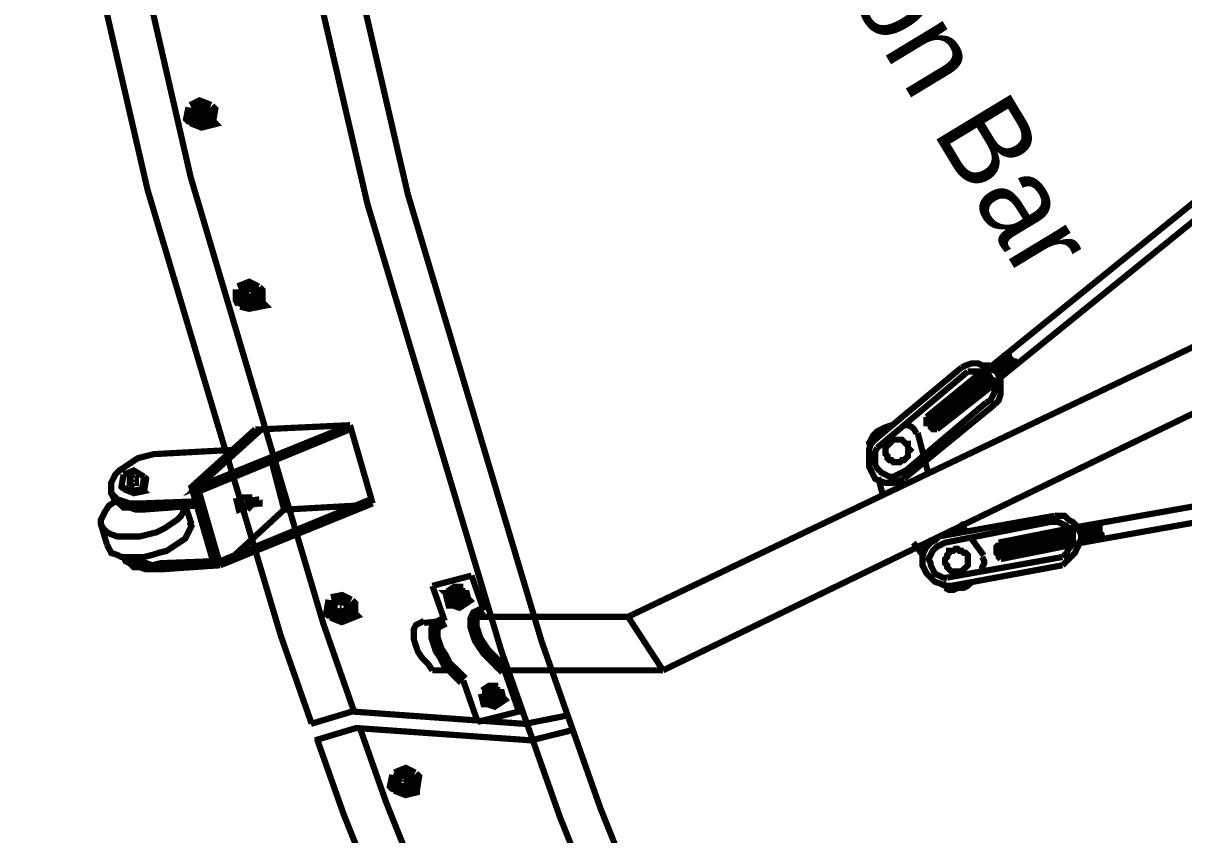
# Model space of a CAD drawing. Extents: x 0 to 11.7, y 0 to 16.5.
# Drawn here: x 4.482 to 5.421, y 8.465 to 9.121 of the extents above; entities that cross this region are included whole.
import ezdxf

# ---------------------------------------------------------------- set-up
doc = ezdxf.new("R2010")
doc.units = 0
doc.layers.get('0').update_dxf_attribs({"linetype": 'CONTINUOUS'})

msp = doc.modelspace()

# ---------------------------------------------------------------- linework, layer by layer
at = {"color": 0}
for points, const_width in [([(6.72276, 10.0228), (5.25776, 8.83778)], 0.005), ([(6.72944, 10.0144), (5.26611, 8.82943)], 0.005), ([(4.97114, 8.64111), (7.20281, 9.70611)], 0.005), ([(7.22276, 9.67443), (4.99946, 8.59776)], 0.005), ([(4.51947, 9.43793), (4.53288, 9.36376), (4.61714, 8.99675), (4.72444, 8.63579), (4.74935, 8.56461)], 0.005), ([(4.4841, 9.42763), (4.49756, 9.35346), (4.58225, 8.98649), (4.69011, 8.62571), (4.71506, 8.55458)], 0.005), ([(4.69428, 9.42518), (4.70779, 9.35086), (4.79292, 8.98292), (4.90121, 8.62115), (4.92632, 8.54986)], 0.005), ([(4.66135, 9.41769), (4.67492, 9.34332), (4.76014, 8.97537), (4.8686, 8.61356), (4.89372, 8.54221)], 0.005), ([(7.55111, 9.10612), (5.32943, 8.71278)], 0.005), ([(7.51113, 9.08946), (5.32943, 8.69943)], 0.005), ([(4.61778, 9.04275), (4.6161, 9.04443), (4.61778, 9.05279)], 0.01), ([(4.6161, 9.04443), (4.62446, 9.04113), (4.63113, 9.04275), (4.63276, 9.05279)], 0.01), ([(4.63276, 9.05279), (4.62446, 9.0561), (4.61778, 9.05279)], 0.01), ([(4.63276, 9.04113), (4.63444, 9.05111), (4.63276, 9.05279)], 0.01), ([(4.61778, 9.04275), (4.62608, 9.03944), (4.63276, 9.04113), (4.63113, 9.04275)], 0.01), ([(4.62608, 9.04943), (4.62278, 9.04943)], 0.01), ([(4.62446, 9.04779), (4.62446, 9.04943)], 0.01), ([(4.62608, 9.03944), (4.62446, 9.04113)], 0.01), ([(4.67111, 8.90608), (4.66444, 8.90944), (4.65608, 8.90608)], 0.01), ([(4.65776, 8.89442), (4.65608, 8.89779), (4.65608, 8.90608)], 0.01), ([(4.65608, 8.89779), (4.66276, 8.89442), (4.67111, 8.89611), (4.67111, 8.90608)], 0.01), ([(4.66114, 8.89947), (4.66114, 8.9011)], 0.01), ([(4.66444, 8.9011), (4.66276, 8.9011)], 0.01), ([(4.66444, 8.9011), (4.66444, 8.90278)], 0.01), ([(4.67279, 8.89442), (4.67279, 8.90446), (4.67111, 8.90608)], 0.01), ([(4.65776, 8.89442), (4.66444, 8.89279), (4.67279, 8.89442), (4.67111, 8.89611)], 0.01), ([(4.66444, 8.89279), (4.66276, 8.89442)], 0.01), ([(5.28776, 8.84614), (5.28614, 8.84614), (5.28444, 8.84776), (5.28276, 8.84776), (5.28108, 8.84944), (5.27946, 8.85113), (5.27946, 8.85275), (5.27946, 8.85444), (5.27778, 8.85612)], 0.005), ([(5.27778, 8.83778), (5.2761, 8.83946), (5.27447, 8.83946), (5.27279, 8.83946), (5.27111, 8.8411), (5.26942, 8.84278), (5.26942, 8.84446), (5.26942, 8.84614), (5.26942, 8.84776)], 0.005), ([(5.27946, 8.8411), (5.27778, 8.8411), (5.2761, 8.8411), (5.27447, 8.84278), (5.27279, 8.84446), (5.27111, 8.84614), (5.27111, 8.84776), (5.27111, 8.84944)], 0.005), ([(5.28276, 8.84278), (5.28108, 8.84278), (5.27946, 8.84278), (5.27778, 8.84446), (5.2761, 8.84614), (5.27447, 8.84614), (5.27447, 8.84776), (5.27447, 8.84944), (5.27447, 8.85113)], 0.005), ([(5.28444, 8.84446), (5.28276, 8.84446), (5.28108, 8.84614), (5.27946, 8.84614), (5.27946, 8.84776), (5.27778, 8.84944), (5.2761, 8.85113), (5.2761, 8.85275), (5.2761, 8.85444)], 0.005), ([(5.2411, 8.84278), (5.17111, 8.78444)], 0.005), ([(5.2461, 8.83946), (5.17279, 8.77778)], 0.005), ([(5.25776, 8.83946), (5.21278, 8.80279)], 0.005), ([(5.26779, 8.81278), (5.27111, 8.81614), (5.27279, 8.82112), (5.27279, 8.82443), (5.27279, 8.82943), (5.27279, 8.83279), (5.27111, 8.8361), (5.26942, 8.83946), (5.26611, 8.8411), (5.26281, 8.84446), (5.25776, 8.84446), (5.25444, 8.84614), (5.24946, 8.84614), (5.24447, 8.84446), (5.2411, 8.84278)], 0.005), ([(5.26112, 8.81446), (5.26443, 8.81614), (5.26611, 8.81944), (5.26779, 8.82275), (5.26779, 8.82611), (5.26779, 8.82943), (5.26611, 8.83279), (5.26443, 8.83442), (5.26281, 8.83778), (5.25944, 8.83946), (5.25776, 8.83946), (5.25276, 8.83946), (5.24946, 8.83946), (5.2461, 8.83946)], 0.005), ([(5.26611, 8.82943), (5.26443, 8.82943), (5.26281, 8.82943), (5.26112, 8.83111), (5.25944, 8.83111), (5.25944, 8.83279), (5.25776, 8.83442), (5.25776, 8.8361), (5.25776, 8.83778)], 0.005), ([(5.26611, 8.83111), (5.26443, 8.83111), (5.26443, 8.83279), (5.26281, 8.83442), (5.26112, 8.8361), (5.26112, 8.83778), (5.25944, 8.83946)], 0.005), ([(5.26443, 8.84278), (5.26443, 8.84446)], 0.005), ([(5.27447, 8.8361), (5.27279, 8.8361), (5.27111, 8.83778), (5.26942, 8.83946), (5.26779, 8.8411), (5.26779, 8.84278), (5.26611, 8.84446), (5.26611, 8.84614)], 0.005), ([(5.26779, 8.82943), (5.22114, 8.79275)], 0.005), ([(5.25444, 8.81944), (5.25276, 8.81944), (5.25108, 8.81944), (5.24946, 8.82112), (5.24778, 8.82112), (5.2461, 8.82275), (5.2461, 8.82443), (5.24447, 8.82611), (5.24447, 8.82781)], 0.005), ([(5.25613, 8.82112), (5.25444, 8.82112), (5.25276, 8.82112), (5.25108, 8.82275), (5.24946, 8.82443), (5.24946, 8.82611), (5.24778, 8.82611), (5.24778, 8.82943), (5.24778, 8.83111)], 0.005), ([(5.25944, 8.82275), (5.25776, 8.82275), (5.25613, 8.82443), (5.25444, 8.82443), (5.25276, 8.82611), (5.25108, 8.82781), (5.25108, 8.82943), (5.24946, 8.83111), (5.24946, 8.83279)], 0.005), ([(5.26112, 8.82443), (5.25944, 8.82611), (5.25776, 8.82611), (5.25613, 8.82611), (5.25444, 8.82781), (5.25444, 8.82943), (5.25276, 8.83111), (5.25276, 8.83279), (5.25276, 8.83442)], 0.005), ([(5.26281, 8.82781), (5.26112, 8.82781), (5.25944, 8.82781), (5.25944, 8.82943), (5.25776, 8.82943), (5.25613, 8.83111), (5.25613, 8.83279), (5.25444, 8.83442), (5.25444, 8.8361)], 0.005), ([(5.27279, 8.83442), (5.27111, 8.83442)], 0.005), ([(5.24278, 8.80946), (5.2411, 8.80946), (5.23942, 8.81108), (5.23779, 8.81108), (5.23611, 8.81278), (5.23443, 8.81446), (5.23443, 8.81614), (5.23443, 8.81776), (5.23281, 8.81944)], 0.005), ([(5.24447, 8.81108), (5.24278, 8.81108), (5.2411, 8.81278), (5.23942, 8.81278), (5.23779, 8.81446), (5.23779, 8.81614), (5.23611, 8.81776), (5.23611, 8.81944), (5.23611, 8.82112)], 0.005), ([(5.24778, 8.81446), (5.2461, 8.81446), (5.24447, 8.81446), (5.24278, 8.81614), (5.2411, 8.81614), (5.23942, 8.81776), (5.23942, 8.81944), (5.23942, 8.82112), (5.23779, 8.82275)], 0.005), ([(5.24946, 8.81614), (5.24778, 8.81614), (5.2461, 8.81614), (5.24447, 8.81776), (5.24278, 8.81776), (5.24278, 8.81944), (5.2411, 8.82112), (5.2411, 8.82275), (5.2411, 8.82443)], 0.005), ([(5.25108, 8.81776), (5.24946, 8.81776), (5.24778, 8.81776), (5.2461, 8.81944), (5.24447, 8.82112), (5.24278, 8.82275), (5.24278, 8.82443), (5.24278, 8.82611)], 0.005), ([(5.26112, 8.81446), (5.19613, 8.75944), (5.19276, 8.75776), (5.18946, 8.75612), (5.18608, 8.75444), (5.18278, 8.75444), (5.17947, 8.75612), (5.17611, 8.75776), (5.17443, 8.75944), (5.17279, 8.76113), (5.17111, 8.76443), (5.17111, 8.76779), (5.17111, 8.77111), (5.17111, 8.77447), (5.17279, 8.77778)], 0.005), ([(5.26779, 8.81278), (5.19444, 8.75276)], 0.005), ([(5.23112, 8.80111), (5.22944, 8.80111), (5.22775, 8.80111), (5.22613, 8.80279), (5.22444, 8.80279), (5.22276, 8.80447), (5.22276, 8.8061), (5.22276, 8.80778), (5.22276, 8.80946)], 0.005), ([(5.23281, 8.80279), (5.23112, 8.80279), (5.22944, 8.80279), (5.22775, 8.80447), (5.22613, 8.8061), (5.22444, 8.80778), (5.22444, 8.80946), (5.22444, 8.81108)], 0.005), ([(5.23611, 8.80447), (5.23443, 8.80447), (5.23281, 8.80447), (5.23112, 8.8061), (5.22944, 8.80778), (5.22775, 8.80778), (5.22775, 8.80946), (5.22775, 8.81108), (5.22613, 8.81278)], 0.005), ([(5.23779, 8.8061), (5.23611, 8.8061), (5.23443, 8.8061), (5.23281, 8.80778), (5.23112, 8.80946), (5.22944, 8.81108), (5.22944, 8.81278), (5.22944, 8.81446)], 0.005), ([(5.23942, 8.80778), (5.23779, 8.80778), (5.23611, 8.80778), (5.23443, 8.80946), (5.23281, 8.81108), (5.23112, 8.81278), (5.23112, 8.81446), (5.23112, 8.81776)], 0.005), ([(5.22114, 8.79275), (5.21946, 8.79275), (5.21778, 8.79275), (5.2161, 8.79443), (5.2161, 8.79611), (5.21446, 8.79779), (5.21278, 8.79779), (5.21278, 8.80111), (5.21278, 8.80279)], 0.005), ([(5.22444, 8.79443), (5.22114, 8.79443), (5.21946, 8.79443), (5.21946, 8.79611), (5.21778, 8.79779), (5.2161, 8.79779), (5.2161, 8.79943), (5.21446, 8.80111), (5.21446, 8.80447)], 0.005), ([(5.22613, 8.79611), (5.22444, 8.79611), (5.22276, 8.79779), (5.22114, 8.79779), (5.21946, 8.79943), (5.21778, 8.80111), (5.21778, 8.80279), (5.21778, 8.80447), (5.21778, 8.8061)], 0.005), ([(5.22775, 8.79779), (5.22613, 8.79779), (5.22444, 8.79943), (5.22276, 8.79943), (5.22276, 8.80111), (5.22114, 8.80279), (5.22114, 8.80447), (5.21946, 8.8061), (5.21946, 8.80778)], 0.005), ([(4.7461, 8.79611), (4.62278, 8.7461), (4.67443, 8.79275)], 0.005), ([(4.66943, 8.79275), (4.61778, 8.7461), (4.63612, 8.68278)], 0.005), ([(4.7461, 8.79275), (4.62446, 8.74278)], 0.005), ([(4.67443, 8.79275), (4.66943, 8.79275)], 0.005), ([(4.67443, 8.79275), (4.7461, 8.79611)], 0.005), ([(4.7461, 8.79611), (4.76443, 8.73281)], 0.005), ([(5.16613, 8.78108), (5.16775, 8.78444), (5.16943, 8.78776), (5.17279, 8.79113), (5.17611, 8.79275), (5.17947, 8.79443), (5.18446, 8.79611)], 0.005), ([(5.19444, 8.79611), (5.19775, 8.79611), (5.20111, 8.79443), (5.20281, 8.79275), (5.20443, 8.78944)], 0.005), ([(5.1659, 8.78342), (5.16601, 8.78299), (5.16715, 8.7786), (5.16726, 8.77815)], 0.005), ([(5.19444, 8.75276), (5.19114, 8.75108), (5.18608, 8.74946), (5.18278, 8.74946), (5.17947, 8.74946), (5.17443, 8.75108), (5.17111, 8.75276), (5.16943, 8.75612), (5.16775, 8.75944), (5.16613, 8.76281), (5.16613, 8.76779), (5.16613, 8.77111), (5.16613, 8.7761), (5.16775, 8.78108), (5.17111, 8.78444)], 0.005), ([(5.20557, 8.78982), (5.206, 8.78831), (5.21001, 8.77289), (5.21039, 8.77132)], 0.005), ([(4.59278, 8.77279), (4.58778, 8.77279), (4.58111, 8.77111), (4.57443, 8.76942), (4.56944, 8.76611), (4.56446, 8.76281), (4.55946, 8.75944), (4.5561, 8.75612), (4.55447, 8.75276), (4.55279, 8.74946), (4.55279, 8.7461), (4.55279, 8.7411), (4.55447, 8.73942), (4.55778, 8.73611), (4.56278, 8.73443), (4.56776, 8.73281), (4.57275, 8.73281), (4.57943, 8.73281)], 0.005), ([(4.6511, 8.7761), (4.58946, 8.77279)], 0.005), ([(4.68278, 8.76611), (4.69276, 8.72775), (4.75276, 8.73112)], 0.005), ([(5.21175, 8.766), (5.21197, 8.76535), (5.21371, 8.75879), (5.21386, 8.75808)], 0.005), ([(4.56278, 8.74447), (4.56108, 8.7461), (4.56278, 8.75612)], 0.005), ([(4.56108, 8.7461), (4.56944, 8.74278), (4.57781, 8.74447), (4.57943, 8.75444)], 0.005), ([(4.57943, 8.75444), (4.57113, 8.75944), (4.56278, 8.75612)], 0.005), ([(4.57943, 8.74278), (4.58111, 8.75276), (4.57943, 8.75444)], 0.005), ([(5.17356, 8.75385), (5.17389, 8.75265), (5.17703, 8.74078), (5.17731, 8.73958)], 0.005), ([(4.55279, 8.74447), (4.55279, 8.7411), (4.55447, 8.73779), (4.5561, 8.73443), (4.55946, 8.73281), (4.56278, 8.72944), (4.56776, 8.72944), (4.57275, 8.72775), (4.57943, 8.72775)], 0.005), ([(4.56278, 8.74447), (4.57113, 8.7411), (4.57943, 8.74278), (4.57781, 8.74447)], 0.005), ([(4.57113, 8.75108), (4.56944, 8.75108)], 0.005), ([(4.62278, 8.7461), (4.61778, 8.7461)], 0.005), ([(4.62278, 8.7461), (4.64111, 8.68278)], 0.005), ([(4.5561, 8.73443), (4.55111, 8.73112), (4.54779, 8.72613), (4.54611, 8.72276), (4.54443, 8.71946), (4.54443, 8.7161), (4.54611, 8.71278), (4.54943, 8.70942), (4.55279, 8.70779), (4.55778, 8.70611), (4.56278, 8.70611), (4.56944, 8.70611), (4.57611, 8.70611), (4.58279, 8.70779), (4.58946, 8.70942), (4.59614, 8.71278), (4.60113, 8.7161), (4.60612, 8.71946), (4.60943, 8.72276), (4.61111, 8.72613), (4.61279, 8.73112)], 0.005), ([(4.57113, 8.7411), (4.56944, 8.74278)], 0.005), ([(4.6211, 8.73443), (4.57781, 8.73281)], 0.005), ([(4.76281, 8.73611), (4.64111, 8.68608)], 0.005), ([(4.65776, 8.73443), (4.65446, 8.73443), (4.65608, 8.72775), (4.65944, 8.72944)], 0.005), ([(4.65446, 8.73443), (4.65776, 8.73779)], 0.005), ([(4.65944, 8.73779), (4.65776, 8.73443), (4.65944, 8.72944), (4.66276, 8.72775)], 0.005), ([(4.65944, 8.73779), (4.65776, 8.73779)], 0.005), ([(4.65944, 8.73779), (4.66444, 8.73779), (4.66444, 8.73443)], 0.005), ([(4.67279, 8.73611), (4.66114, 8.73443)], 0.005), ([(4.66114, 8.73443), (4.66114, 8.73281), (4.66114, 8.73112)], 0.005), ([(4.62278, 8.73112), (4.57781, 8.72775)], 0.005), ([(4.61279, 8.73112), (4.61778, 8.7161)], 0.005), ([(4.76443, 8.73281), (4.64111, 8.68278)], 0.005), ([(4.6511, 8.68946), (4.69276, 8.72775)], 0.005), ([(4.66276, 8.72775), (4.66114, 8.72775), (4.65608, 8.72775)], 0.005), ([(4.67279, 8.73281), (4.66114, 8.73112)], 0.005), ([(4.66613, 8.73112), (4.66276, 8.72775)], 0.005), ([(4.54443, 8.7161), (4.54943, 8.69943)], 0.005), ([(4.54943, 8.69943), (4.55111, 8.69612), (4.55279, 8.69276), (4.55778, 8.69114), (4.56108, 8.68946), (4.56776, 8.68946), (4.57275, 8.68946), (4.57943, 8.68946), (4.5861, 8.69114), (4.5911, 8.69276), (4.59776, 8.69444), (4.60275, 8.69775), (4.60781, 8.70111), (4.61279, 8.70443), (4.61442, 8.70779), (4.6161, 8.7111), (4.61778, 8.71446), (4.6161, 8.71778)], 0.005), ([(5.31278, 8.71778), (5.22775, 8.70111), (5.22444, 8.69943), (5.22114, 8.69775), (5.21946, 8.69612), (5.21778, 8.69444), (5.2161, 8.69114), (5.21446, 8.68778), (5.2161, 8.68446), (5.2161, 8.68278), (5.21778, 8.67947), (5.21946, 8.67611), (5.22276, 8.67443), (5.22613, 8.67279), (5.22944, 8.67279)], 0.005), ([(5.31614, 8.72276), (5.22276, 8.70611)], 0.005), ([(5.23964, 8.71707), (5.24007, 8.71653), (5.24414, 8.71104), (5.24451, 8.71044)], 0.005), ([(5.31278, 8.71778), (5.31614, 8.71778), (5.31944, 8.71778), (5.32275, 8.7161), (5.32611, 8.71446), (5.32781, 8.71278), (5.33111, 8.7111), (5.33111, 8.70779), (5.33111, 8.70443), (5.33111, 8.70111), (5.32943, 8.69775), (5.32781, 8.69612), (5.32611, 8.69276), (5.32275, 8.68946)], 0.005), ([(5.31614, 8.72276), (5.32113, 8.72276), (5.32443, 8.72276), (5.32781, 8.71946), (5.33111, 8.71778), (5.33442, 8.71446), (5.3361, 8.7111), (5.33778, 8.70779), (5.33778, 8.70443), (5.3361, 8.69943), (5.33442, 8.69612), (5.33279, 8.69276), (5.32943, 8.68946), (5.32611, 8.68608), (5.32275, 8.68278)], 0.005), ([(5.34446, 8.7161), (5.34446, 8.71446), (5.34446, 8.71278), (5.34278, 8.7111), (5.34278, 8.70942), (5.34446, 8.70779), (5.34446, 8.70611), (5.34614, 8.70443), (5.34614, 8.70281)], 0.005), ([(5.34776, 8.7161), (5.34776, 8.71446), (5.34614, 8.71278), (5.34614, 8.7111), (5.34614, 8.70942), (5.34776, 8.70779), (5.34776, 8.70611), (5.34944, 8.70443)], 0.005), ([(5.35113, 8.71778), (5.35113, 8.7161), (5.34944, 8.71446), (5.34944, 8.71278), (5.34944, 8.7111), (5.34944, 8.70942), (5.35113, 8.70779), (5.35113, 8.70611), (5.35275, 8.70443)], 0.005), ([(5.35444, 8.71778), (5.35275, 8.7161), (5.35275, 8.71446), (5.35275, 8.71278), (5.35275, 8.7111), (5.35275, 8.70942), (5.35444, 8.70779), (5.35444, 8.70611), (5.35612, 8.70443)], 0.005), ([(5.22276, 8.70611), (5.21946, 8.70281), (5.2161, 8.70111), (5.21278, 8.69775), (5.2111, 8.69444), (5.20942, 8.69114), (5.20942, 8.68608), (5.20942, 8.68278), (5.2111, 8.67947), (5.21278, 8.67611), (5.2161, 8.67279), (5.21946, 8.66943), (5.22444, 8.66775), (5.22775, 8.66613), (5.23281, 8.66613)], 0.005), ([(5.24772, 8.70606), (5.24869, 8.70481), (5.25814, 8.69194), (5.25906, 8.69065)], 0.005), ([(5.32943, 8.71278), (5.27111, 8.70111)], 0.005), ([(5.29443, 8.70611), (5.29275, 8.70443), (5.29275, 8.70281), (5.29275, 8.70111), (5.29275, 8.69943), (5.29275, 8.69612), (5.29443, 8.69612), (5.29443, 8.69444), (5.29611, 8.69276)], 0.005), ([(5.29779, 8.70611), (5.29611, 8.70443), (5.29611, 8.70281), (5.29611, 8.70111), (5.29611, 8.69943), (5.29611, 8.69775), (5.29611, 8.69612), (5.29779, 8.69444), (5.29943, 8.69276)], 0.005), ([(5.30111, 8.70611), (5.29943, 8.70443), (5.29943, 8.70281), (5.29943, 8.70111), (5.29943, 8.69943), (5.29943, 8.69775), (5.29943, 8.69612), (5.30111, 8.69444), (5.30279, 8.69444)], 0.005), ([(5.30447, 8.70779), (5.30279, 8.70611), (5.30279, 8.70443), (5.30111, 8.70281), (5.30279, 8.70111), (5.30279, 8.69943), (5.30279, 8.69775), (5.30447, 8.69612), (5.3061, 8.69444)], 0.005), ([(5.3061, 8.70779), (5.3061, 8.70611), (5.30447, 8.70443), (5.30447, 8.70281), (5.30447, 8.70111), (5.3061, 8.69943), (5.3061, 8.69775), (5.30778, 8.69612), (5.30778, 8.69444)], 0.005), ([(5.30946, 8.70779), (5.30778, 8.70611), (5.30778, 8.70443), (5.30778, 8.70281), (5.30778, 8.70111), (5.30778, 8.69943), (5.30778, 8.69775), (5.30946, 8.69612), (5.31108, 8.69612)], 0.005), ([(5.31278, 8.70942), (5.31108, 8.70779), (5.31108, 8.70611), (5.30946, 8.70443), (5.30946, 8.70281), (5.31108, 8.70111), (5.31108, 8.69943), (5.31278, 8.69775), (5.31446, 8.69612)], 0.005), ([(5.31446, 8.70942), (5.31446, 8.70779), (5.31446, 8.70611), (5.31278, 8.70443), (5.31278, 8.70281), (5.31446, 8.70111), (5.31446, 8.69943), (5.31614, 8.69775), (5.31614, 8.69612)], 0.005), ([(5.31776, 8.70942), (5.31614, 8.70779), (5.31614, 8.70611), (5.31614, 8.70281), (5.31776, 8.70111), (5.31776, 8.69943), (5.31944, 8.69943), (5.31944, 8.69775)], 0.005), ([(5.32113, 8.7111), (5.32113, 8.70942), (5.31944, 8.70779), (5.31944, 8.70611), (5.31944, 8.70443), (5.31944, 8.70281), (5.32113, 8.70111), (5.32113, 8.69943), (5.32275, 8.69775)], 0.005), ([(5.32443, 8.7111), (5.32275, 8.70942), (5.32275, 8.70779), (5.32275, 8.70611), (5.32275, 8.70443), (5.32275, 8.70281), (5.32443, 8.70111), (5.32443, 8.69943), (5.32611, 8.69943)], 0.005), ([(5.32781, 8.71278), (5.32611, 8.7111), (5.32611, 8.70942), (5.32611, 8.70779), (5.32611, 8.70611), (5.32611, 8.70443), (5.32611, 8.70281), (5.32781, 8.70111), (5.32943, 8.69943)], 0.005), ([(5.32943, 8.7111), (5.32943, 8.70942), (5.32943, 8.70779), (5.32943, 8.70611), (5.32943, 8.70443), (5.32943, 8.70281), (5.33111, 8.70111)], 0.005), ([(5.3361, 8.71446), (5.3361, 8.71278)], 0.005), ([(5.33946, 8.71446), (5.33778, 8.71278), (5.33778, 8.7111), (5.33778, 8.70942), (5.33778, 8.70779), (5.33778, 8.70611), (5.33778, 8.70443), (5.33946, 8.70281), (5.3411, 8.70111)], 0.005), ([(5.34278, 8.71446), (5.3411, 8.71278), (5.3411, 8.7111), (5.33946, 8.70942), (5.33946, 8.70779), (5.3411, 8.70611), (5.3411, 8.70443), (5.34278, 8.70443), (5.34446, 8.70281)], 0.005), ([(5.20215, 8.70111), (5.2029, 8.70014), (5.21013, 8.69026), (5.21083, 8.68924)], 0.005), ([(5.27111, 8.70111), (5.27111, 8.69943), (5.26942, 8.69775), (5.26942, 8.69612), (5.26942, 8.69444), (5.26942, 8.69276), (5.27111, 8.69114), (5.27111, 8.68946), (5.27279, 8.68778)], 0.005), ([(5.27447, 8.70111), (5.27279, 8.69943), (5.27279, 8.69775), (5.27279, 8.69612), (5.27279, 8.69444), (5.27279, 8.69276), (5.27279, 8.69114), (5.27447, 8.68946), (5.2761, 8.68778)], 0.005), ([(5.33111, 8.69943), (5.27279, 8.68778)], 0.005), ([(5.2761, 8.70111), (5.2761, 8.69943), (5.27447, 8.69775), (5.27447, 8.69612), (5.27447, 8.69444), (5.2761, 8.69276), (5.2761, 8.69114), (5.27778, 8.68946)], 0.005), ([(5.27946, 8.70281), (5.27946, 8.70111), (5.27778, 8.69943), (5.27778, 8.69775), (5.27778, 8.69612), (5.27778, 8.69444), (5.27946, 8.69276), (5.28108, 8.69114), (5.28108, 8.68946)], 0.005), ([(5.28276, 8.70281), (5.28276, 8.70111), (5.28108, 8.69943), (5.28108, 8.69775), (5.28108, 8.69612), (5.28108, 8.69444), (5.28276, 8.69276), (5.28276, 8.69114), (5.28444, 8.68946)], 0.005), ([(5.28614, 8.70281), (5.28444, 8.70281), (5.28444, 8.70111), (5.28444, 8.69943), (5.28444, 8.69612), (5.28444, 8.69444), (5.28614, 8.69444), (5.28614, 8.69276), (5.28776, 8.69114)], 0.005), ([(5.28944, 8.70443), (5.28776, 8.70281), (5.28776, 8.70111), (5.28776, 8.69943), (5.28776, 8.69775), (5.28776, 8.69612), (5.28776, 8.69444), (5.28944, 8.69276), (5.29113, 8.69114)], 0.005), ([(5.29113, 8.70443), (5.29113, 8.70281), (5.28944, 8.70111), (5.28944, 8.69943), (5.28944, 8.69775), (5.28944, 8.69612), (5.29113, 8.69444), (5.29113, 8.69276), (5.29275, 8.69276)], 0.005), ([(5.33778, 8.70281), (5.33778, 8.70111)], 0.005), ([(4.64111, 8.68278), (4.59278, 8.67947), (4.5861, 8.67947), (4.58111, 8.67947), (4.57611, 8.6811), (4.57113, 8.6811), (4.56776, 8.68446), (4.56446, 8.68608), (4.56278, 8.68946)], 0.005), ([(4.63612, 8.68608), (4.59278, 8.68446), (4.5861, 8.68278), (4.58111, 8.68446), (4.57611, 8.68446), (4.57113, 8.68608), (4.56776, 8.68946)], 0.005), ([(5.32275, 8.68946), (5.22944, 8.67279)], 0.005), ([(5.25776, 8.67779), (5.25776, 8.6811), (5.25944, 8.68446), (5.25944, 8.68608), (5.25776, 8.68946)], 0.005), ([(5.32275, 8.68278), (5.23281, 8.66613)], 0.005), ([(4.84446, 8.67443), (4.81278, 8.66613)], 0.005), ([(4.84446, 8.67443), (4.85444, 8.64611)], 0.005), ([(5.22575, 8.669), (5.22601, 8.66868), (5.22846, 8.66542), (5.22868, 8.66504)], 0.005), ([(5.22775, 8.66444), (5.23112, 8.66276), (5.23443, 8.66276), (5.23779, 8.66444), (5.24278, 8.66444), (5.2461, 8.66613), (5.24946, 8.66943)], 0.005), ([(4.7461, 8.65278), (4.73942, 8.65608), (4.73112, 8.65446)], 0.01), ([(4.81278, 8.66613), (4.82275, 8.63781)], 0.005), ([(4.83778, 8.66276), (4.83111, 8.66276), (4.82611, 8.65944)], 0.01), ([(4.82943, 8.65278), (4.82781, 8.65278), (4.82611, 8.65944)], 0.01), ([(4.82781, 8.65278), (4.83279, 8.65278), (4.83778, 8.65608), (4.83778, 8.66276)], 0.01), ([(4.82943, 8.65278), (4.83442, 8.6511), (4.83946, 8.65446), (4.83778, 8.65608)], 0.01), ([(4.83279, 8.65776), (4.83111, 8.65776)], 0.01), ([(4.83946, 8.65446), (4.83778, 8.66114), (4.83778, 8.66276)], 0.01), ([(4.73112, 8.64279), (4.72944, 8.64442), (4.73112, 8.65446)], 0.01), ([(4.72944, 8.64442), (4.73779, 8.64279), (4.7461, 8.64442), (4.7461, 8.65278)], 0.01), ([(4.73942, 8.64947), (4.73779, 8.64947)], 0.01), ([(4.74778, 8.64279), (4.74778, 8.6511), (4.7461, 8.65278)], 0.01), ([(4.83442, 8.6511), (4.83279, 8.65278)], 0.01), ([(4.73112, 8.64279), (4.73942, 8.63943), (4.74778, 8.64279), (4.7461, 8.64442)], 0.01), ([(4.73942, 8.63943), (4.73779, 8.64279)], 0.01), ([(4.82275, 8.63781), (4.81944, 8.63613), (4.81614, 8.63444), (4.81446, 8.63112), (4.81446, 8.62776), (4.81446, 8.62446), (4.81614, 8.61947), (4.81776, 8.61442), (4.82113, 8.60943), (4.82443, 8.60275), (4.82943, 8.59776), (4.83279, 8.59446), (4.83778, 8.58946)], 0.01), ([(4.85444, 8.64611), (4.85113, 8.64442), (4.84776, 8.64279), (4.84614, 8.63943), (4.84614, 8.63613), (4.84614, 8.63276), (4.84776, 8.62776), (4.84944, 8.62278), (4.85275, 8.61778), (4.85612, 8.61279), (4.86111, 8.60781), (4.8661, 8.60275), (4.8711, 8.59776)], 0.01), ([(4.97114, 8.64111), (4.84614, 8.64111)], 0.005), ([(4.97114, 8.64111), (4.99946, 8.59776)], 0.005), ([(4.8061, 8.63781), (4.80279, 8.63613), (4.79943, 8.63444), (4.79779, 8.63112), (4.79779, 8.62776), (4.79779, 8.62278), (4.79943, 8.61778), (4.80111, 8.61279), (4.80447, 8.60781), (4.80946, 8.60275), (4.81278, 8.59776)], 0.005), ([(4.82275, 8.63781), (4.8061, 8.63613)], 0.005), ([(4.82943, 8.59776), (4.81278, 8.59776)], 0.005), ([(4.8711, 8.59776), (4.88276, 8.56446), (4.84944, 8.5561)], 0.005), ([(4.99946, 8.59776), (4.86947, 8.59776)], 0.005), ([(4.83778, 8.58946), (4.84944, 8.5561)], 0.005), ([(4.8661, 8.58279), (4.85943, 8.58279), (4.85444, 8.57943)], 0.01), ([(4.85612, 8.57275), (4.86111, 8.57275), (4.8661, 8.57611), (4.8661, 8.58279)], 0.01), ([(4.86778, 8.57443), (4.8661, 8.58111), (4.8661, 8.58279)], 0.01), ([(4.85781, 8.57275), (4.85612, 8.57275), (4.85444, 8.57943)], 0.01), ([(4.85781, 8.57275), (4.86279, 8.57112), (4.86778, 8.57443), (4.8661, 8.57611)], 0.01), ([(4.86111, 8.57781), (4.85943, 8.57781)], 0.01), ([(4.86279, 8.57112), (4.86111, 8.57275)], 0.01), ([(4.92111, 8.56108), (4.88781, 8.55447), (4.74778, 8.56446), (4.71446, 8.55447)], 0.005), ([(4.92611, 8.54943), (4.89279, 8.54113), (4.75108, 8.55111), (4.71778, 8.54113)], 0.005), ([(4.75375, 8.55225), (4.77533, 8.4911), (4.89546, 8.19015), (5.0319, 7.89621), (5.06158, 7.83854)], 0.005), ([(4.92632, 8.54986), (4.94868, 8.48654), (5.07351, 8.17503), (5.21576, 7.8711), (5.24675, 7.81153)], 0.005), ([(4.7194, 8.54221), (4.74104, 8.48112), (4.86165, 8.18028), (4.99843, 7.8865), (5.02815, 7.82889)], 0.005), ([(4.89372, 8.54221), (4.91607, 8.47894), (5.0409, 8.16764), (5.18317, 7.86387), (5.21414, 7.80431)], 0.005), ([(4.79779, 8.51281), (4.79113, 8.51611), (4.78276, 8.51281)], 0.01), ([(4.78276, 8.50276), (4.78108, 8.50444), (4.78276, 8.51281)], 0.01), ([(4.78108, 8.50444), (4.78944, 8.50108), (4.79779, 8.50444), (4.79779, 8.51281)], 0.01), ([(4.78776, 8.50776), (4.78614, 8.50776)], 0.01), ([(4.78944, 8.50776), (4.78944, 8.50944)], 0.01), ([(4.79113, 8.50944), (4.78944, 8.50944)], 0.01), ([(4.79779, 8.50108), (4.79943, 8.51113), (4.79779, 8.51281)], 0.01), ([(4.78276, 8.50276), (4.79113, 8.49946), (4.79779, 8.50108), (4.79779, 8.50444)], 0.01), ([(4.79113, 8.49946), (4.78944, 8.50108)], 0.01)]:
    msp.add_lwpolyline(points, dxfattribs=dict(at, const_width=const_width))
for points, const_width in [([(4.62776, 9.04943), (4.62776, 9.05111), (4.62608, 9.05111), (4.62446, 9.05111), (4.62278, 9.05111), (4.6211, 9.04943), (4.6211, 9.04779), (4.62278, 9.04779), (4.62278, 9.04611), (4.62446, 9.04611), (4.62608, 9.04611), (4.62608, 9.04779), (4.62776, 9.04779), (4.62776, 9.04943)], 0.01), ([(4.6211, 9.04779), (4.6211, 9.04779)], 0.01), ([(4.62776, 9.04943), (4.62776, 9.04943)], 0.01), ([(4.66775, 8.90278), (4.66613, 8.90278), (4.66613, 8.90446), (4.66444, 8.90446), (4.66276, 8.90446), (4.66114, 8.90278), (4.66114, 8.9011), (4.66114, 8.89947), (4.66276, 8.89947), (4.66444, 8.89947), (4.66613, 8.89947), (4.66613, 8.9011), (4.66775, 8.9011), (4.66775, 8.90278)], 0.01), ([(5.19775, 8.77946), (5.19775, 8.77778), (5.19943, 8.7761), (5.19775, 8.77447), (5.19775, 8.77279), (5.19775, 8.77111), (5.19613, 8.76942), (5.19444, 8.76779), (5.19276, 8.76779), (5.19114, 8.76611), (5.18946, 8.76611), (5.18778, 8.76611), (5.18608, 8.76611), (5.18446, 8.76779), (5.18278, 8.76779), (5.1811, 8.76942), (5.1811, 8.77111), (5.17947, 8.77279), (5.17947, 8.77447), (5.17947, 8.7761), (5.17947, 8.77778), (5.1811, 8.77946), (5.1811, 8.78108), (5.18278, 8.78108), (5.18446, 8.78276), (5.18608, 8.78444), (5.18778, 8.78444), (5.18946, 8.78444), (5.19114, 8.78444), (5.19276, 8.78444), (5.19444, 8.78276), (5.19613, 8.78108), (5.19775, 8.78108), (5.19775, 8.77946)], 0.005), ([(4.57275, 8.75108), (4.57275, 8.75276), (4.57113, 8.75276), (4.56944, 8.75444), (4.56944, 8.75276), (4.56776, 8.75276), (4.56776, 8.75108), (4.56776, 8.74946), (4.56944, 8.74946), (4.56944, 8.74778), (4.57113, 8.74946), (4.57275, 8.74946), (4.57275, 8.75108)], 0.005), ([(4.56944, 8.75108), (4.56944, 8.75108)], 0.005), ([(4.67279, 8.73611), (4.67279, 8.73443), (4.67111, 8.73443), (4.67111, 8.73281), (4.67279, 8.73281), (4.67279, 8.73443), (4.67279, 8.73611)], 0.005), ([(5.2461, 8.69114), (5.24447, 8.69276), (5.24278, 8.69276), (5.2411, 8.69444), (5.23942, 8.69444), (5.23779, 8.69612), (5.23611, 8.69612), (5.23443, 8.69444), (5.23281, 8.69444), (5.23112, 8.69444), (5.23112, 8.69276), (5.22944, 8.69114), (5.22944, 8.68946), (5.22775, 8.68778), (5.22775, 8.68608), (5.22775, 8.68446), (5.22944, 8.68278), (5.22944, 8.6811), (5.23112, 8.67947), (5.23281, 8.67779), (5.23443, 8.67779), (5.23611, 8.67779), (5.23779, 8.67779), (5.23942, 8.67779), (5.2411, 8.67779), (5.24278, 8.67947), (5.24447, 8.6811), (5.2461, 8.68278), (5.2461, 8.68446), (5.2461, 8.68608), (5.2461, 8.68778), (5.2461, 8.68946), (5.2461, 8.69114)], 0.005), ([(4.83442, 8.65944), (4.83279, 8.65944), (4.83111, 8.65944), (4.83111, 8.65776), (4.82943, 8.65776), (4.83111, 8.65608), (4.83279, 8.65608), (4.83442, 8.65776), (4.83442, 8.65944)], 0.01), ([(4.83111, 8.65608), (4.83111, 8.65608)], 0.01), ([(4.83279, 8.65776), (4.83279, 8.65776)], 0.01), ([(4.83442, 8.65944), (4.83442, 8.65944)], 0.01), ([(4.7411, 8.64947), (4.7411, 8.6511), (4.73942, 8.6511), (4.73942, 8.65278), (4.73779, 8.65278), (4.73779, 8.6511), (4.73611, 8.6511), (4.73443, 8.64947), (4.73611, 8.64779), (4.73779, 8.64779), (4.73942, 8.64779), (4.7411, 8.64779), (4.7411, 8.64947)], 0.01), ([(4.73611, 8.64779), (4.73611, 8.64779)], 0.01), ([(4.73779, 8.64947), (4.73779, 8.64947)], 0.01), ([(4.73942, 8.57443), (4.73942, 8.57443)], 0.005), ([(4.86279, 8.57943), (4.86111, 8.57943), (4.85943, 8.57943), (4.85943, 8.57781), (4.85781, 8.57781), (4.85781, 8.57611), (4.85943, 8.57611), (4.86111, 8.57611), (4.86279, 8.57611), (4.86279, 8.57781), (4.86279, 8.57943)], 0.01), ([(4.85943, 8.57611), (4.85943, 8.57611)], 0.01), ([(4.86111, 8.57781), (4.86111, 8.57781)], 0.01), ([(4.86279, 8.57943), (4.86279, 8.57943)], 0.01), ([(4.79275, 8.50944), (4.79275, 8.51113), (4.79113, 8.51113), (4.78944, 8.51113), (4.78776, 8.51113), (4.78776, 8.50944), (4.78614, 8.50944), (4.78614, 8.50776), (4.78776, 8.50776), (4.78776, 8.50612), (4.78944, 8.50612), (4.79113, 8.50612), (4.79113, 8.50776), (4.79275, 8.50776), (4.79275, 8.50944)], 0.01), ([(4.79275, 8.50944), (4.79275, 8.50944)], 0.01)]:
    msp.add_lwpolyline(points, close=True, dxfattribs=dict(at, const_width=const_width))

# ---------------------------------------------------------------- texts
msp.add_text('Tension Bar', height=0.0700001, rotation=301.152, dxfattribs=at).set_placement((5.03111, 9.34111))

doc.saveas('drawing.dxf')
